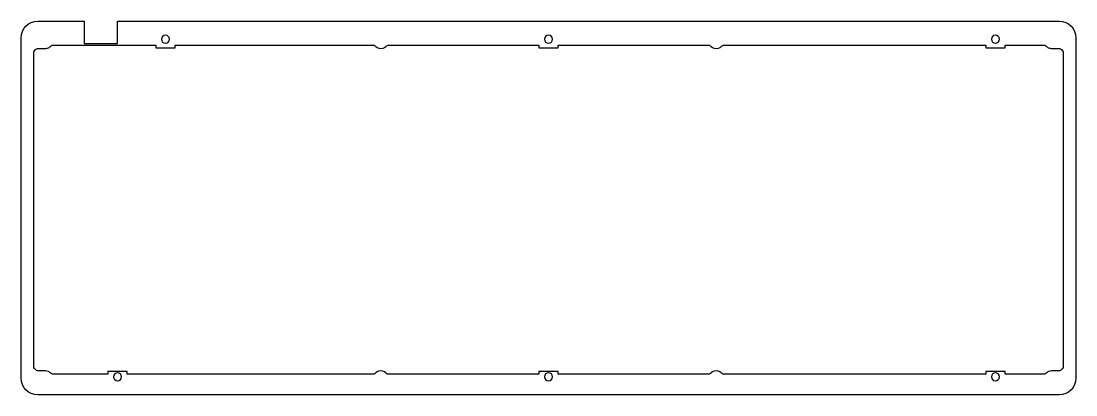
# Model space of a CAD drawing. Extents: x 1763 to 2077, y 1025 to 1136.
import ezdxf

# ---------------------------------------------------------------- set-up
doc = ezdxf.new("R2010")
doc.units = 0
doc.header["$MEASUREMENT"] = 0

# ---------------------------------------------------------------- blocks, each defined once
blk = doc.blocks.new('block 2')
at = {"color": 7, "lineweight": 25, "true_color": 0xffffff}
blk.add_open_spline([(1804.5, 1130.85), (1804.5, 1131.51), (1805.04, 1132.05), (1805.7, 1132.05), (1806.36, 1132.05), (1806.9, 1131.51), (1806.9, 1130.85), (1806.9, 1130.19), (1806.36, 1129.65), (1805.7, 1129.65), (1805.04, 1129.65), (1804.5, 1130.19), (1804.5, 1130.85), (1804.5, 1130.85), (1804.5, 1130.85), (1804.5, 1130.85)], degree=3, knots=[0, 0, 0, 0, 1, 1, 1, 2, 2, 2, 3, 3, 3, 4, 4, 4, 5, 5, 5, 5], dxfattribs=at)
blk = doc.blocks.new('block 3')
at = {"color": 7, "lineweight": 25, "true_color": 0xffffff}
blk.add_open_spline([(1918.8, 1130.85), (1918.8, 1131.51), (1919.34, 1132.05), (1920, 1132.05), (1920.66, 1132.05), (1921.2, 1131.51), (1921.2, 1130.85), (1921.2, 1130.19), (1920.66, 1129.65), (1920, 1129.65), (1919.34, 1129.65), (1918.8, 1130.19), (1918.8, 1130.85), (1918.8, 1130.85), (1918.8, 1130.85), (1918.8, 1130.85)], degree=3, knots=[0, 0, 0, 0, 1, 1, 1, 2, 2, 2, 3, 3, 3, 4, 4, 4, 5, 5, 5, 5], dxfattribs=at)
blk = doc.blocks.new('block 4')
at = {"color": 7, "lineweight": 25, "true_color": 0xffffff}
blk.add_open_spline([(2052.15, 1130.85), (2052.15, 1131.51), (2052.69, 1132.05), (2053.35, 1132.05), (2054.01, 1132.05), (2054.55, 1131.51), (2054.55, 1130.85), (2054.55, 1130.19), (2054.01, 1129.65), (2053.35, 1129.65), (2052.69, 1129.65), (2052.15, 1130.19), (2052.15, 1130.85), (2052.15, 1130.85), (2052.15, 1130.85), (2052.15, 1130.85)], degree=3, knots=[0, 0, 0, 0, 1, 1, 1, 2, 2, 2, 3, 3, 3, 4, 4, 4, 5, 5, 5, 5], dxfattribs=at)
blk = doc.blocks.new('block 5')
at = {"color": 7, "lineweight": 25, "true_color": 0xffffff}
blk.add_open_spline([(1918.8, 1030.15), (1918.8, 1030.81), (1919.34, 1031.35), (1920, 1031.35), (1920.66, 1031.35), (1921.2, 1030.81), (1921.2, 1030.15), (1921.2, 1029.49), (1920.66, 1028.95), (1920, 1028.95), (1919.34, 1028.95), (1918.8, 1029.49), (1918.8, 1030.15), (1918.8, 1030.15), (1918.8, 1030.15), (1918.8, 1030.15)], degree=3, knots=[0, 0, 0, 0, 1, 1, 1, 2, 2, 2, 3, 3, 3, 4, 4, 4, 5, 5, 5, 5], dxfattribs=at)
blk = doc.blocks.new('block 6')
at = {"color": 7, "lineweight": 25, "true_color": 0xffffff}
blk.add_open_spline([(1790.21, 1030.15), (1790.21, 1030.81), (1790.75, 1031.35), (1791.41, 1031.35), (1792.08, 1031.35), (1792.61, 1030.81), (1792.61, 1030.15), (1792.61, 1029.49), (1792.08, 1028.95), (1791.41, 1028.95), (1790.75, 1028.95), (1790.21, 1029.49), (1790.21, 1030.15), (1790.21, 1030.15), (1790.21, 1030.15), (1790.21, 1030.15)], degree=3, knots=[0, 0, 0, 0, 1, 1, 1, 2, 2, 2, 3, 3, 3, 4, 4, 4, 5, 5, 5, 5], dxfattribs=at)
blk = doc.blocks.new('block 7')
at = {"color": 7, "lineweight": 25, "true_color": 0xffffff}
blk.add_open_spline([(2052.15, 1030.15), (2052.15, 1030.81), (2052.69, 1031.35), (2053.35, 1031.35), (2054.01, 1031.35), (2054.55, 1030.81), (2054.55, 1030.15), (2054.55, 1029.49), (2054.01, 1028.95), (2053.35, 1028.95), (2052.69, 1028.95), (2052.15, 1029.49), (2052.15, 1030.15), (2052.15, 1030.15), (2052.15, 1030.15), (2052.15, 1030.15)], degree=3, knots=[0, 0, 0, 0, 1, 1, 1, 2, 2, 2, 3, 3, 3, 4, 4, 4, 5, 5, 5, 5], dxfattribs=at)
blk = doc.blocks.new('block 8')
at = {"color": 7, "lineweight": 25, "true_color": 0xffffff}
blk.add_open_spline([(2050.5, 1129.1), (2050.5, 1129.1), (1972.39, 1129.1), (1972.39, 1129.1), (1972.3, 1129.1), (1972.16, 1129.09), (1972, 1129.02), (1971.84, 1128.95), (1971.73, 1128.85), (1971.67, 1128.79), (1971.56, 1128.68), (1970.99, 1128.12), (1970.08, 1128.1), (1969.12, 1128.08), (1968.52, 1128.69), (1968.42, 1128.79), (1968.35, 1128.86), (1968.22, 1128.97), (1968.03, 1129.04), (1967.9, 1129.09), (1967.78, 1129.1), (1967.7, 1129.1), (1967.7, 1129.1), (1922.88, 1129.1), (1922.88, 1129.1), (1922.88, 1129.1), (1922.88, 1128.25), (1922.88, 1128.25), (1922.88, 1128.25), (1917.12, 1128.25), (1917.12, 1128.25), (1917.12, 1128.25), (1917.12, 1129.1), (1917.12, 1129.1), (1917.12, 1129.1), (1872.3, 1129.1), (1872.3, 1129.1), (1872.22, 1129.1), (1872.08, 1129.09), (1871.92, 1129.02), (1871.75, 1128.95), (1871.64, 1128.85), (1871.58, 1128.79), (1871.48, 1128.68), (1870.91, 1128.12), (1870, 1128.1), (1869.04, 1128.08), (1868.43, 1128.69), (1868.33, 1128.79), (1868.27, 1128.86), (1868.14, 1128.97), (1867.95, 1129.04), (1867.81, 1129.09), (1867.7, 1129.1), (1867.61, 1129.1), (1867.61, 1129.1), (1808.58, 1129.1), (1808.58, 1129.1), (1808.58, 1129.1), (1808.58, 1128.25), (1808.58, 1128.25), (1808.58, 1128.25), (1802.82, 1128.25), (1802.82, 1128.25), (1802.82, 1128.25), (1802.82, 1129.1), (1802.82, 1129.1), (1802.82, 1129.1), (1772.22, 1129.1), (1772.22, 1129.1), (1772.14, 1129.1), (1772, 1129.09), (1771.85, 1129.03), (1771.67, 1128.96), (1771.56, 1128.86), (1771.5, 1128.79), (1771.37, 1128.66), (1771.14, 1128.45), (1770.79, 1128.3), (1770.41, 1128.13), (1770.07, 1128.1), (1769.88, 1128.1), (1769.21, 1128.1), (1768.54, 1128.1), (1767.88, 1128.1), (1767.75, 1128.1), (1767.29, 1128.08), (1766.88, 1127.73), (1766.39, 1127.29), (1766.38, 1126.7), (1766.38, 1126.6), (1766.38, 1126.6), (1766.38, 1033.4), (1766.38, 1033.4), (1766.38, 1033.31), (1766.39, 1032.71), (1766.88, 1032.28), (1767.29, 1031.92), (1767.75, 1031.9), (1767.88, 1031.9), (1768.54, 1031.9), (1769.21, 1031.9), (1769.88, 1031.9), (1770.07, 1031.9), (1770.41, 1031.88), (1770.79, 1031.71), (1771.14, 1031.55), (1771.37, 1031.35), (1771.5, 1031.21), (1771.56, 1031.15), (1771.67, 1031.04), (1771.85, 1030.97), (1772, 1030.91), (1772.14, 1030.9), (1772.22, 1030.9), (1772.22, 1030.9), (1788.54, 1030.9), (1788.54, 1030.9), (1788.54, 1030.9), (1788.54, 1031.75), (1788.54, 1031.75), (1788.54, 1031.75), (1794.29, 1031.75), (1794.29, 1031.75), (1794.29, 1031.75), (1794.29, 1030.9), (1794.29, 1030.9), (1794.29, 1030.9), (1867.61, 1030.9), (1867.61, 1030.9), (1867.7, 1030.9), (1867.83, 1030.91), (1867.99, 1030.97), (1868.16, 1031.04), (1868.27, 1031.14), (1868.33, 1031.21), (1868.43, 1031.31), (1869.02, 1031.9), (1869.95, 1031.9), (1870.89, 1031.9), (1871.48, 1031.31), (1871.58, 1031.21), (1871.64, 1031.15), (1871.75, 1031.05), (1871.9, 1030.98), (1872.07, 1030.91), (1872.22, 1030.9), (1872.3, 1030.9), (1872.3, 1030.9), (1917.12, 1030.9), (1917.12, 1030.9), (1917.12, 1030.9), (1917.12, 1031.75), (1917.12, 1031.75), (1917.12, 1031.75), (1922.88, 1031.75), (1922.88, 1031.75), (1922.88, 1031.75), (1922.88, 1030.9), (1922.88, 1030.9), (1922.88, 1030.9), (1967.7, 1030.9), (1967.7, 1030.9), (1967.78, 1030.9), (1967.92, 1030.91), (1968.08, 1030.97), (1968.25, 1031.04), (1968.36, 1031.15), (1968.42, 1031.21), (1968.52, 1031.31), (1969.11, 1031.9), (1970.05, 1031.9), (1970.98, 1031.9), (1971.57, 1031.31), (1971.67, 1031.21), (1971.72, 1031.15), (1971.83, 1031.05), (1971.99, 1030.98), (1972.15, 1030.91), (1972.3, 1030.9), (1972.39, 1030.9), (1972.39, 1030.9), (2050.47, 1030.9), (2050.47, 1030.9), (2050.47, 1030.9), (2050.47, 1031.75), (2050.47, 1031.75), (2050.47, 1031.75), (2056.23, 1031.75), (2056.23, 1031.75), (2056.23, 1031.75), (2056.23, 1030.9), (2056.23, 1030.9), (2056.23, 1030.9), (2067.78, 1030.9), (2067.78, 1030.9), (2067.86, 1030.9), (2068, 1030.91), (2068.15, 1030.97), (2068.33, 1031.04), (2068.44, 1031.15), (2068.5, 1031.21), (2068.63, 1031.35), (2068.86, 1031.55), (2069.21, 1031.71), (2069.59, 1031.88), (2069.93, 1031.9), (2070.12, 1031.9), (2070.79, 1031.9), (2071.46, 1031.9), (2072.12, 1031.9), (2072.25, 1031.9), (2072.71, 1031.92), (2073.12, 1032.28), (2073.61, 1032.71), (2073.62, 1033.31), (2073.62, 1033.4), (2073.62, 1033.4), (2073.62, 1126.6), (2073.62, 1126.6), (2073.62, 1126.7), (2073.61, 1127.29), (2073.12, 1127.73), (2072.71, 1128.08), (2072.25, 1128.1), (2072.12, 1128.1), (2071.46, 1128.1), (2070.79, 1128.1), (2070.12, 1128.1), (2069.93, 1128.1), (2069.59, 1128.13), (2069.21, 1128.3), (2068.86, 1128.45), (2068.63, 1128.66), (2068.5, 1128.79), (2068.44, 1128.86), (2068.33, 1128.96), (2068.15, 1129.03), (2068, 1129.09), (2067.86, 1129.1), (2067.78, 1129.1), (2067.78, 1129.1), (2056.25, 1129.1), (2056.25, 1129.1), (2056.25, 1129.1), (2056.25, 1128.25), (2056.25, 1128.25), (2056.25, 1128.25), (2050.5, 1128.25), (2050.5, 1128.25), (2050.5, 1128.25), (2050.5, 1129.1), (2050.5, 1129.1)], degree=3, knots=[0, 0, 0, 0, 1, 1, 1, 2, 2, 2, 3, 3, 3, 4, 4, 4, 5, 5, 5, 6, 6, 6, 7, 7, 7, 8, 8, 8, 9, 9, 9, 10, 10, 10, 11, 11, 11, 12, 12, 12, 13, 13, 13, 14, 14, 14, 15, 15, 15, 16, 16, 16, 17, 17, 17, 18, 18, 18, 19, 19, 19, 20, 20, 20, 21, 21, 21, 22, 22, 22, 23, 23, 23, 24, 24, 24, 25, 25, 25, 26, 26, 26, 27, 27, 27, 28, 28, 28, 29, 29, 29, 30, 30, 30, 31, 31, 31, 32, 32, 32, 33, 33, 33, 34, 34, 34, 35, 35, 35, 36, 36, 36, 37, 37, 37, 38, 38, 38, 39, 39, 39, 40, 40, 40, 41, 41, 41, 42, 42, 42, 43, 43, 43, 44, 44, 44, 45, 45, 45, 46, 46, 46, 47, 47, 47, 48, 48, 48, 49, 49, 49, 50, 50, 50, 51, 51, 51, 52, 52, 52, 53, 53, 53, 54, 54, 54, 55, 55, 55, 56, 56, 56, 57, 57, 57, 58, 58, 58, 59, 59, 59, 60, 60, 60, 61, 61, 61, 62, 62, 62, 63, 63, 63, 64, 64, 64, 65, 65, 65, 66, 66, 66, 67, 67, 67, 68, 68, 68, 69, 69, 69, 70, 70, 70, 71, 71, 71, 72, 72, 72, 73, 73, 73, 74, 74, 74, 75, 75, 75, 76, 76, 76, 77, 77, 77, 78, 78, 78, 79, 79, 79, 80, 80, 80, 81, 81, 81, 82, 82, 82, 83, 83, 83, 84, 84, 84, 84], dxfattribs=at)

msp = doc.modelspace()

# ---------------------------------------------------------------- linework, layer by layer
at = {"color": 7, "lineweight": 25, "true_color": 0xffffff}
msp.add_open_spline([(2072.38, 1136.25), (2072.38, 1136.25), (1791.4, 1136.25), (1791.4, 1136.25), (1791.4, 1136.25), (1791.4, 1129.6), (1791.4, 1129.6), (1791.4, 1129.6), (1781.4, 1129.6), (1781.4, 1129.6), (1781.4, 1129.6), (1781.4, 1136.25), (1781.4, 1136.25), (1781.4, 1136.25), (1767.62, 1136.25), (1767.62, 1136.25), (1764.86, 1136.25), (1762.62, 1134.01), (1762.62, 1131.25), (1762.62, 1131.25), (1762.62, 1029.75), (1762.62, 1029.75), (1762.62, 1026.99), (1764.86, 1024.75), (1767.62, 1024.75), (1767.62, 1024.75), (2072.38, 1024.75), (2072.38, 1024.75), (2075.14, 1024.75), (2077.38, 1026.99), (2077.38, 1029.75), (2077.38, 1029.75), (2077.38, 1131.25), (2077.38, 1131.25), (2077.38, 1134.01), (2075.14, 1136.25), (2072.38, 1136.25)], degree=3, knots=[0, 0, 0, 0, 1, 1, 1, 2, 2, 2, 3, 3, 3, 4, 4, 4, 5, 5, 5, 6, 6, 6, 7, 7, 7, 8, 8, 8, 9, 9, 9, 10, 10, 10, 11, 11, 11, 12, 12, 12, 12], dxfattribs=at)

# ---------------------------------------------------------------- block references
for name in ['block 2', 'block 3', 'block 4', 'block 8', 'block 6', 'block 5', 'block 7']:
    msp.add_blockref(name, (0, 0))

doc.saveas('drawing.dxf')
